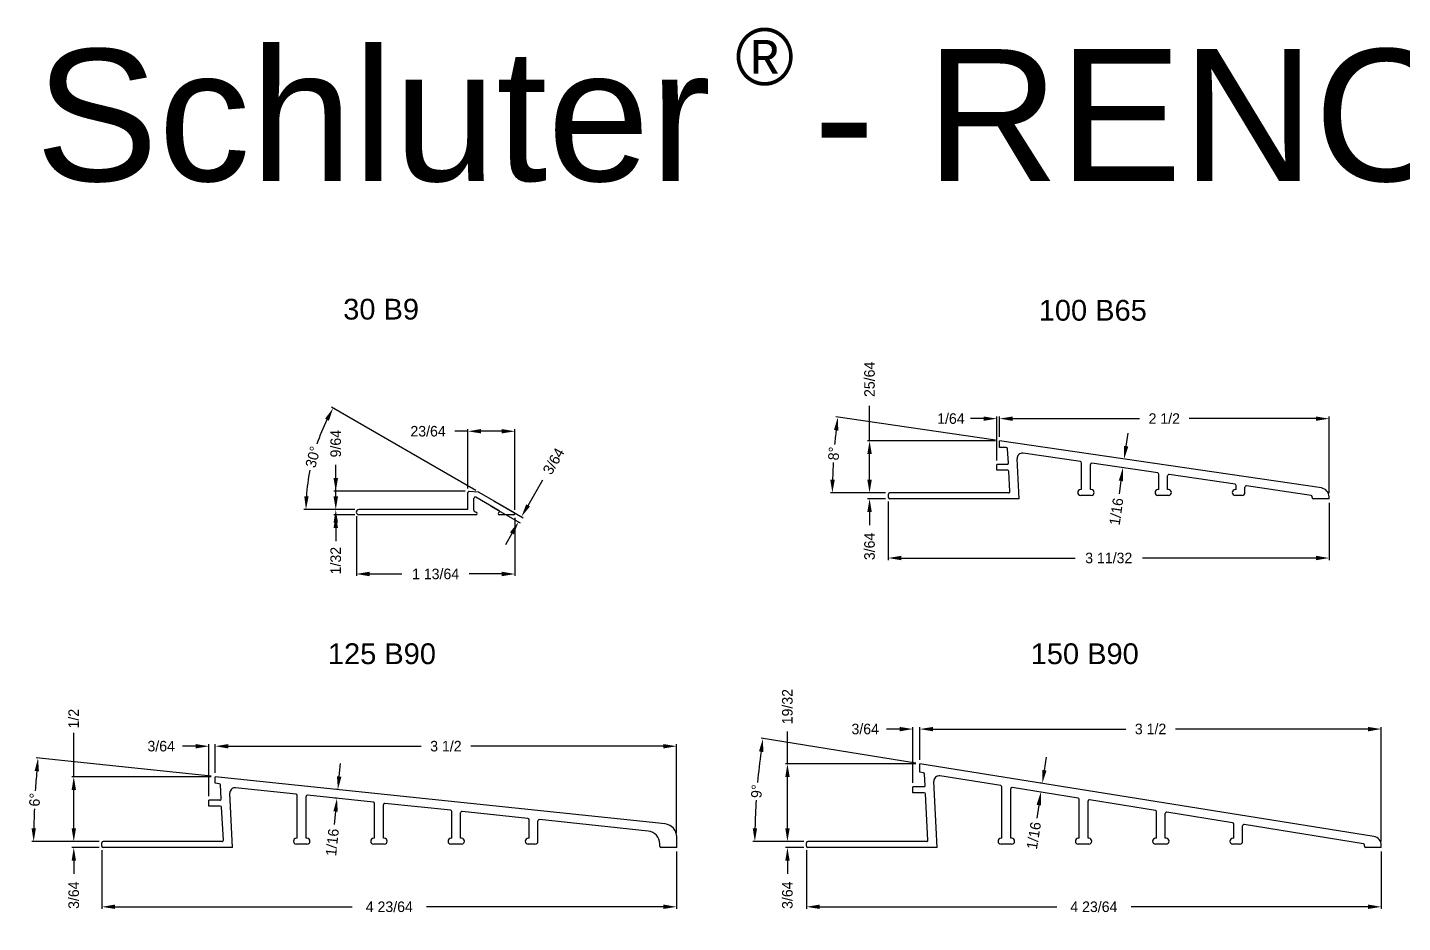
# Model space of a CAD drawing. Extents: x -1.9 to 14.2, y -4.9 to 1.9.
# Drawn here: x -1.85 to 8.57, y -4.89 to 1.89 of the extents above; entities that cross this region are included whole.
import ezdxf

# ---------------------------------------------------------------- set-up
doc = ezdxf.new("R2010")
doc.units = 0
doc.header["$MEASUREMENT"] = 0
for name, color, linetype in [('100_B65', 7, 'CONTINUOUS'), ('125_B90', 7, 'CONTINUOUS'), ('150_B90', 7, 'CONTINUOUS'), ('30_B9', 7, 'CONTINUOUS'), ('DETAILS', 7, 'CONTINUOUS'), ('TEXT', 7, 'CONTINUOUS')]:
    doc.layers.add(name, color=color, linetype=linetype)
doc.styles.add('STYLE1', font='ARIAL.TTF')
doc.dimstyles.get("Standard").update_dxf_attribs({"dimtxt": 0.18, "dimasz": 0.18, "dimexe": 0.18, "dimexo": 0.0625, "dimgap": 0.09, "dimtad": 0, "dimtih": 1, "dimtoh": 1, "dimdec": 4, "dimzin": 0, "dimdsep": 46, "dimtxsty": 'Standard', "dimcen": 0.09, "dimadec": 0, "dimazin": 0, "dimtfac": 1, "dimtdec": 4, "dimtofl": 0, "dimtmove": 0, "dimatfit": 0, "dimfxl": 0, "dimtolj": 1, "dimtzin": 0, "dimarcsym": 0})

# ---------------------------------------------------------------- blocks, each defined once
blk = doc.blocks.new('*D8')
at = {"layer": 'DETAILS', "color": 0, "linetype": 'Continuous', "lineweight": -2}
for p, q in [((-0.461, -3.785), (-1.79, -3.645)), ((-1.311, -4.28), (-1.823, -4.28))]:
    blk.add_line(p, q, dxfattribs=at)
for start, end in [(174.9457, 176.3538), (177.6462, 179.0543)]:
    blk.add_arc((4.251, -4.28), 6.059, start, end, dxfattribs=at)
at = {"layer": 'DETAILS', "color": 0, "linetype": 'Continuous'}
for points in [[(-1.801, -3.745), (-1.768, -3.748), (-1.775, -3.647)], [(-1.791, -4.18), (-1.824, -4.18), (-1.808, -4.28)]]:
    blk.add_solid(points, dxfattribs=at)
at = {"layer": 'DETAILS', "color": 7, "linetype": 'Continuous', "insert": (-1.8, -3.963), "char_height": 0.08, "attachment_point": 5, "rotation": 87}
blk.add_mtext('\\A1;6°', dxfattribs=at)
blk = doc.blocks.new('*D9')
at = {"layer": 'DETAILS', "color": 0, "linetype": 'Continuous', "lineweight": -2}
for p, q in [((-0.432, -3.758), (-0.432, -3.542)), ((3.068, -4.215), (3.068, -3.542)), ((-0.332, -3.557), (1.13, -3.557)), ((2.968, -3.557), (1.507, -3.557))]:
    blk.add_line(p, q, dxfattribs=at)
at = {"layer": 'DETAILS', "color": 0, "linetype": 'Continuous'}
for points in [[(-0.332, -3.541), (-0.332, -3.574), (-0.432, -3.557)], [(2.968, -3.541), (2.968, -3.574), (3.068, -3.557)]]:
    blk.add_solid(points, dxfattribs=at)
at = {"layer": 'DETAILS', "color": 7, "linetype": 'Continuous', "insert": (1.318, -3.557), "char_height": 0.08, "attachment_point": 5}
blk.add_mtext('\\A1;3 1/2', dxfattribs=at)
blk = doc.blocks.new('*D10')
at = {"layer": 'DETAILS', "color": 0, "linetype": 'Continuous', "lineweight": -2}
for p, q in [((-1.291, -4.345), (-1.291, -4.79)), ((3.068, -4.355), (3.068, -4.79)), ((-1.191, -4.775), (0.607, -4.775)), ((2.968, -4.775), (1.17, -4.775))]:
    blk.add_line(p, q, dxfattribs=at)
at = {"layer": 'DETAILS', "color": 0, "linetype": 'Continuous'}
for points in [[(-1.191, -4.758), (-1.191, -4.791), (-1.291, -4.775)], [(2.968, -4.758), (2.968, -4.791), (3.068, -4.775)]]:
    blk.add_solid(points, dxfattribs=at)
at = {"layer": 'DETAILS', "color": 7, "linetype": 'Continuous', "insert": (0.889, -4.775), "char_height": 0.08, "attachment_point": 5}
blk.add_mtext('\\A1;4 23/64', dxfattribs=at)
blk = doc.blocks.new('*D11')
at = {"layer": 'DETAILS', "color": 0, "linetype": 'Continuous', "lineweight": -2}
for p, q in [((-1.504, -4.18), (-1.504, -4.08)), ((-1.311, -4.28), (-1.519, -4.28)), ((-1.311, -4.325), (-1.519, -4.325)), ((-1.504, -4.425), (-1.504, -4.525))]:
    blk.add_line(p, q, dxfattribs=at)
at = {"layer": 'DETAILS', "color": 0, "linetype": 'Continuous'}
for points in [[(-1.52, -4.18), (-1.487, -4.18), (-1.504, -4.28)], [(-1.52, -4.425), (-1.487, -4.425), (-1.504, -4.325)]]:
    blk.add_solid(points, dxfattribs=at)
at = {"layer": 'DETAILS', "color": 7, "linetype": 'Continuous', "insert": (-1.504, -4.687), "char_height": 0.08, "attachment_point": 5, "rotation": 90}
blk.add_mtext('\\A1;3/64', dxfattribs=at)
blk = doc.blocks.new('*D12')
at = {"layer": 'DETAILS', "color": 0, "linetype": 'Continuous', "lineweight": -2}
for p, q in [((-1.504, -3.788), (-1.504, -3.456)), ((-0.462, -3.788), (-1.519, -3.788)), ((-1.504, -4.18), (-1.504, -3.888)), ((-1.311, -4.28), (-1.519, -4.28))]:
    blk.add_line(p, q, dxfattribs=at)
at = {"layer": 'DETAILS', "color": 0, "linetype": 'Continuous'}
for points in [[(-1.52, -3.888), (-1.487, -3.888), (-1.504, -3.788)], [(-1.52, -4.18), (-1.487, -4.18), (-1.504, -4.28)]]:
    blk.add_solid(points, dxfattribs=at)
at = {"layer": 'DETAILS', "color": 7, "linetype": 'Continuous', "insert": (-1.504, -3.348), "char_height": 0.08, "attachment_point": 5, "rotation": 90}
blk.add_mtext('\\A1;1/2', dxfattribs=at)
blk = doc.blocks.new('*D13')
at = {"layer": 'DETAILS', "color": 0, "linetype": 'Continuous', "lineweight": -2}
for p, q in [((0.509, -3.786), (0.519, -3.687)), ((0.489, -3.952), (0.477, -3.951)), ((0.496, -3.886), (0.484, -3.884)), ((0.481, -4.052), (0.471, -4.151))]:
    blk.add_line(p, q, dxfattribs=at)
at = {"layer": 'DETAILS', "color": 0, "linetype": 'Continuous'}
for points in [[(0.492, -3.785), (0.526, -3.788), (0.499, -3.886)], [(0.465, -4.05), (0.498, -4.054), (0.492, -3.952)]]:
    blk.add_solid(points, dxfattribs=at)
at = {"layer": 'DETAILS', "color": 7, "linetype": 'Continuous', "insert": (0.457, -4.286), "char_height": 0.08, "attachment_point": 5, "rotation": 84}
blk.add_mtext('\\A1;1/16', dxfattribs=at)
blk = doc.blocks.new('*D14')
at = {"layer": 'DETAILS', "color": 0, "linetype": 'Continuous', "lineweight": -2}
for p, q in [((-0.479, -3.936), (-0.479, -3.542)), ((-0.432, -3.758), (-0.432, -3.542)), ((-0.579, -3.557), (-0.679, -3.557)), ((-0.332, -3.557), (-0.232, -3.557))]:
    blk.add_line(p, q, dxfattribs=at)
at = {"layer": 'DETAILS', "color": 0, "linetype": 'Continuous'}
for points in [[(-0.579, -3.541), (-0.579, -3.574), (-0.479, -3.557)], [(-0.332, -3.541), (-0.332, -3.574), (-0.432, -3.557)]]:
    blk.add_solid(points, dxfattribs=at)
at = {"layer": 'DETAILS', "color": 7, "linetype": 'Continuous', "insert": (-0.841, -3.557), "char_height": 0.08, "attachment_point": 5}
blk.add_mtext('\\A1;3/64', dxfattribs=at)
blk = doc.blocks.new('*D15')
at = {"layer": 'DETAILS', "color": 0, "linetype": 'Continuous', "lineweight": -2}
for p, q in [((4.76, -3.427), (4.66, -3.427)), ((4.86, -3.834), (4.86, -3.412)), ((4.912, -3.66), (4.912, -3.412)), ((5.012, -3.427), (5.112, -3.427))]:
    blk.add_line(p, q, dxfattribs=at)
at = {"layer": 'DETAILS', "color": 0, "linetype": 'Continuous'}
for points in [[(4.76, -3.411), (4.76, -3.444), (4.86, -3.427)], [(5.012, -3.411), (5.012, -3.444), (4.912, -3.427)]]:
    blk.add_solid(points, dxfattribs=at)
at = {"layer": 'DETAILS', "color": 7, "linetype": 'Continuous', "insert": (4.498, -3.427), "char_height": 0.08, "attachment_point": 5}
blk.add_mtext('\\A1;3/64', dxfattribs=at)
blk = doc.blocks.new('*D16')
at = {"layer": 'DETAILS', "color": 0, "linetype": 'Continuous', "lineweight": -2}
for p, q in [((4.912, -3.66), (4.912, -3.412)), ((5.012, -3.427), (6.474, -3.427)), ((8.312, -3.427), (6.85, -3.427)), ((8.412, -4.279), (8.412, -3.412))]:
    blk.add_line(p, q, dxfattribs=at)
at = {"layer": 'DETAILS', "color": 0, "linetype": 'Continuous'}
for points in [[(5.012, -3.411), (5.012, -3.444), (4.912, -3.427)], [(8.312, -3.411), (8.312, -3.444), (8.412, -3.427)]]:
    blk.add_solid(points, dxfattribs=at)
at = {"layer": 'DETAILS', "color": 7, "linetype": 'Continuous', "insert": (6.662, -3.427), "char_height": 0.08, "attachment_point": 5}
blk.add_mtext('\\A1;3 1/2', dxfattribs=at)
blk = doc.blocks.new('*D17')
at = {"layer": 'DETAILS', "color": 0, "linetype": 'Continuous', "lineweight": -2}
for p, q in [((4.882, -3.685), (3.708, -3.497)), ((4.032, -4.28), (3.646, -4.28))]:
    blk.add_line(p, q, dxfattribs=at)
for start, end in [(172.0603, 174.7826), (176.3684, 178.8397)]:
    blk.add_arc((8.599, -4.28), 4.938, start, end, dxfattribs=at)
at = {"layer": 'DETAILS', "color": 0, "linetype": 'Continuous'}
for points in [[(3.692, -3.596), (3.725, -3.601), (3.723, -3.499)], [(3.678, -4.18), (3.645, -4.18), (3.661, -4.28)]]:
    blk.add_solid(points, dxfattribs=at)
at = {"layer": 'DETAILS', "color": 7, "linetype": 'Continuous', "insert": (3.675, -3.899), "char_height": 0.08, "attachment_point": 5, "rotation": 85.5755}
blk.add_mtext('\\A1;9°', dxfattribs=at)
blk = doc.blocks.new('*D18')
at = {"layer": 'DETAILS', "color": 0, "linetype": 'Continuous', "lineweight": -2}
for p, q in [((3.908, -3.69), (3.908, -3.445)), ((4.882, -3.69), (3.893, -3.69)), ((3.908, -4.18), (3.908, -3.79)), ((4.032, -4.28), (3.893, -4.28))]:
    blk.add_line(p, q, dxfattribs=at)
at = {"layer": 'DETAILS', "color": 0, "linetype": 'Continuous'}
for points in [[(3.892, -3.79), (3.925, -3.79), (3.908, -3.69)], [(3.892, -4.18), (3.925, -4.18), (3.908, -4.28)]]:
    blk.add_solid(points, dxfattribs=at)
at = {"layer": 'DETAILS', "color": 7, "linetype": 'Continuous', "insert": (3.908, -3.257), "char_height": 0.08, "attachment_point": 5, "rotation": 90}
blk.add_mtext('\\A1;19/32', dxfattribs=at)
blk = doc.blocks.new('*D19')
at = {"layer": 'DETAILS', "color": 0, "linetype": 'Continuous', "lineweight": -2}
for p, q in [((4.053, -4.345), (4.053, -4.79)), ((8.412, -4.355), (8.412, -4.79)), ((4.153, -4.775), (5.951, -4.775)), ((8.312, -4.775), (6.514, -4.775))]:
    blk.add_line(p, q, dxfattribs=at)
at = {"layer": 'DETAILS', "color": 0, "linetype": 'Continuous'}
for points in [[(4.153, -4.758), (4.153, -4.791), (4.053, -4.775)], [(8.312, -4.758), (8.312, -4.791), (8.412, -4.775)]]:
    blk.add_solid(points, dxfattribs=at)
at = {"layer": 'DETAILS', "color": 7, "linetype": 'Continuous', "insert": (6.232, -4.775), "char_height": 0.08, "attachment_point": 5}
blk.add_mtext('\\A1;4 23/64', dxfattribs=at)
blk = doc.blocks.new('*D20')
at = {"layer": 'DETAILS', "color": 0, "linetype": 'Continuous', "lineweight": -2}
for p, q in [((3.908, -4.18), (3.908, -4.08)), ((4.032, -4.28), (3.893, -4.28)), ((4.032, -4.325), (3.893, -4.325)), ((3.908, -4.425), (3.908, -4.525))]:
    blk.add_line(p, q, dxfattribs=at)
at = {"layer": 'DETAILS', "color": 0, "linetype": 'Continuous'}
for points in [[(3.892, -4.18), (3.925, -4.18), (3.908, -4.28)], [(3.892, -4.425), (3.925, -4.425), (3.908, -4.325)]]:
    blk.add_solid(points, dxfattribs=at)
at = {"layer": 'DETAILS', "color": 7, "linetype": 'Continuous', "insert": (3.908, -4.687), "char_height": 0.08, "attachment_point": 5, "rotation": 90}
blk.add_mtext('\\A1;3/64', dxfattribs=at)
blk = doc.blocks.new('*D0')
at = {"layer": 'DETAILS', "color": 0, "linetype": 'Continuous', "lineweight": -2}
for p, q in [((5.857, -3.74), (5.873, -3.641)), ((5.844, -3.839), (5.826, -3.836)), ((5.833, -3.905), (5.815, -3.902)), ((5.814, -4.003), (5.799, -4.102))]:
    blk.add_line(p, q, dxfattribs=at)
at = {"layer": 'DETAILS', "color": 0, "linetype": 'Continuous'}
for points in [[(5.84, -3.737), (5.873, -3.742), (5.841, -3.838)], [(5.798, -4.001), (5.831, -4.006), (5.83, -3.905)]]:
    blk.add_solid(points, dxfattribs=at)
at = {"layer": 'DETAILS', "color": 7, "linetype": 'Continuous', "insert": (5.777, -4.235), "char_height": 0.08, "attachment_point": 5, "rotation": 80.9}
blk.add_mtext('\\A1;1/16', dxfattribs=at)
blk = doc.blocks.new('*D37')
at = {"layer": 'DETAILS', "color": 0, "linetype": 'Continuous', "lineweight": -2}
for p, q in [((0.639, -1.812), (0.639, -2.266)), ((1.842, -1.824), (1.842, -2.266)), ((0.739, -2.251), (0.985, -2.251)), ((1.742, -2.251), (1.495, -2.251))]:
    blk.add_line(p, q, dxfattribs=at)
at = {"layer": 'DETAILS', "color": 0, "linetype": 'Continuous'}
for points in [[(0.739, -2.234), (0.739, -2.268), (0.639, -2.251)], [(1.742, -2.234), (1.742, -2.268), (1.842, -2.251)]]:
    blk.add_solid(points, dxfattribs=at)
at = {"layer": 'DETAILS', "color": 7, "linetype": 'Continuous', "insert": (1.24, -2.251), "char_height": 0.08, "attachment_point": 5}
blk.add_mtext('\\A1;1 13/64', dxfattribs=at)
blk = doc.blocks.new('*D38')
at = {"layer": 'DETAILS', "color": 0, "linetype": 'Continuous', "lineweight": -2}
for p, q in [((0.483, -1.524), (0.483, -1.424)), ((1.465, -1.624), (0.468, -1.624)), ((0.628, -1.763), (0.468, -1.763)), ((0.483, -1.863), (0.483, -1.963))]:
    blk.add_line(p, q, dxfattribs=at)
at = {"layer": 'DETAILS', "color": 0, "linetype": 'Continuous'}
for points in [[(0.466, -1.524), (0.5, -1.524), (0.483, -1.624)], [(0.466, -1.863), (0.5, -1.863), (0.483, -1.763)]]:
    blk.add_solid(points, dxfattribs=at)
at = {"layer": 'DETAILS', "color": 7, "linetype": 'Continuous', "insert": (0.483, -1.263), "char_height": 0.08, "attachment_point": 5, "rotation": 90}
blk.add_mtext('\\A1;9/64', dxfattribs=at)
blk = doc.blocks.new('*D39')
at = {"layer": 'DETAILS', "color": 0, "linetype": 'Continuous', "lineweight": -2}
for p, q in [((1.546, -1.618), (0.45, -0.986)), ((0.628, -1.763), (0.242, -1.763))]:
    blk.add_line(p, q, dxfattribs=at)
for start, end in [(153.7238, 161.2121), (168.7879, 176.2762)]:
    blk.add_arc((1.796, -1.763), 1.539, start, end, dxfattribs=at)
at = {"layer": 'DETAILS', "color": 0, "linetype": 'Continuous'}
for points in [[(0.402, -1.073), (0.431, -1.089), (0.463, -0.993)], [(0.277, -1.663), (0.244, -1.662), (0.257, -1.763)]]:
    blk.add_solid(points, dxfattribs=at)
at = {"layer": 'DETAILS', "color": 7, "linetype": 'Continuous', "insert": (0.31, -1.364), "char_height": 0.08, "attachment_point": 5, "rotation": 75}
blk.add_mtext('\\A1;30°', dxfattribs=at)
blk = doc.blocks.new('*D40')
at = {"layer": 'DETAILS', "color": 0, "linetype": 'Continuous', "lineweight": -2}
for p, q in [((0.483, -1.663), (0.483, -1.563)), ((0.628, -1.763), (0.468, -1.763)), ((0.628, -1.802), (0.468, -1.802)), ((0.483, -1.902), (0.483, -2.002))]:
    blk.add_line(p, q, dxfattribs=at)
at = {"layer": 'DETAILS', "color": 0, "linetype": 'Continuous'}
for points in [[(0.466, -1.663), (0.5, -1.663), (0.483, -1.763)], [(0.466, -1.902), (0.5, -1.902), (0.483, -1.802)]]:
    blk.add_solid(points, dxfattribs=at)
at = {"layer": 'DETAILS', "color": 7, "linetype": 'Continuous', "insert": (0.483, -2.15), "char_height": 0.08, "attachment_point": 5, "rotation": 90}
blk.add_mtext('\\A1;1/32', dxfattribs=at)
blk = doc.blocks.new('*D21')
at = {"layer": 'DETAILS', "color": 0, "linetype": 'Continuous', "lineweight": -2}
for p, q in [((4.531, -1.242), (4.531, -0.977)), ((5.486, -1.242), (4.516, -1.242)), ((4.531, -1.536), (4.531, -1.342)), ((4.653, -1.636), (4.516, -1.636))]:
    blk.add_line(p, q, dxfattribs=at)
at = {"layer": 'DETAILS', "color": 0, "linetype": 'Continuous'}
for points in [[(4.514, -1.342), (4.548, -1.342), (4.531, -1.242)], [(4.514, -1.536), (4.548, -1.536), (4.531, -1.636)]]:
    blk.add_solid(points, dxfattribs=at)
at = {"layer": 'DETAILS', "color": 7, "linetype": 'Continuous', "insert": (4.531, -0.775), "char_height": 0.08, "attachment_point": 5, "rotation": 90}
blk.add_mtext('\\A1;25/64', dxfattribs=at)
blk = doc.blocks.new('*D22')
at = {"layer": 'DETAILS', "color": 0, "linetype": 'Continuous', "lineweight": -2}
for p, q in [((5.396, -1.073), (5.296, -1.073)), ((5.496, -1.39), (5.496, -1.058)), ((5.516, -1.212), (5.516, -1.058)), ((5.616, -1.073), (5.716, -1.073))]:
    blk.add_line(p, q, dxfattribs=at)
at = {"layer": 'DETAILS', "color": 0, "linetype": 'Continuous'}
for points in [[(5.396, -1.057), (5.396, -1.09), (5.496, -1.073)], [(5.616, -1.057), (5.616, -1.09), (5.516, -1.073)]]:
    blk.add_solid(points, dxfattribs=at)
at = {"layer": 'DETAILS', "color": 7, "linetype": 'Continuous', "insert": (5.148, -1.073), "char_height": 0.08, "attachment_point": 5}
blk.add_mtext('\\A1;1/64', dxfattribs=at)
blk = doc.blocks.new('*D23')
at = {"layer": 'DETAILS', "color": 0, "linetype": 'Continuous', "lineweight": -2}
for p, q in [((5.486, -1.237), (4.275, -1.06)), ((4.653, -1.636), (4.234, -1.636))]:
    blk.add_line(p, q, dxfattribs=at)
for start, end in [(173.1261, 174.6992), (176.6755, 178.5539)]:
    blk.add_arc((8.211, -1.636), 3.962, start, end, dxfattribs=at)
at = {"layer": 'DETAILS', "color": 0, "linetype": 'Continuous'}
for points in [[(4.261, -1.159), (4.294, -1.164), (4.29, -1.063)], [(4.267, -1.536), (4.233, -1.536), (4.249, -1.636)]]:
    blk.add_solid(points, dxfattribs=at)
at = {"layer": 'DETAILS', "color": 7, "linetype": 'Continuous', "insert": (4.26, -1.338), "char_height": 0.08, "attachment_point": 5, "rotation": 85.6873}
blk.add_mtext('\\A1;8°', dxfattribs=at)
blk = doc.blocks.new('*D24')
at = {"layer": 'DETAILS', "color": 0, "linetype": 'Continuous', "lineweight": -2}
for p, q in [((4.673, -1.701), (4.673, -2.145)), ((8.016, -1.711), (8.016, -2.145)), ((4.773, -2.13), (6.09, -2.13)), ((7.916, -2.13), (6.6, -2.13))]:
    blk.add_line(p, q, dxfattribs=at)
at = {"layer": 'DETAILS', "color": 0, "linetype": 'Continuous'}
for points in [[(4.773, -2.113), (4.773, -2.147), (4.673, -2.13)], [(7.916, -2.113), (7.916, -2.147), (8.016, -2.13)]]:
    blk.add_solid(points, dxfattribs=at)
at = {"layer": 'DETAILS', "color": 7, "linetype": 'Continuous', "insert": (6.345, -2.13), "char_height": 0.08, "attachment_point": 5}
blk.add_mtext('\\A1;3 11/32', dxfattribs=at)
blk = doc.blocks.new('*D25')
at = {"layer": 'DETAILS', "color": 0, "linetype": 'Continuous', "lineweight": -2}
for p, q in [((1.941, -1.731), (2.054, -1.536)), ((1.659, -1.736), (1.882, -1.864)), ((1.682, -1.697), (1.904, -1.825)), ((1.819, -1.943), (1.769, -2.03))]:
    blk.add_line(p, q, dxfattribs=at)
at = {"layer": 'DETAILS', "color": 0, "linetype": 'Continuous'}
for points in [[(1.927, -1.723), (1.956, -1.739), (1.891, -1.817)], [(1.804, -1.935), (1.833, -1.951), (1.869, -1.856)]]:
    blk.add_solid(points, dxfattribs=at)
at = {"layer": 'DETAILS', "color": 7, "linetype": 'Continuous', "insert": (2.135, -1.396), "char_height": 0.08, "attachment_point": 5, "rotation": 60}
blk.add_mtext('\\A1;3/64', dxfattribs=at)
blk = doc.blocks.new('*D26')
at = {"layer": 'DETAILS', "color": 0, "linetype": 'Continuous', "lineweight": -2}
for p, q in [((1.485, -1.169), (1.385, -1.169)), ((1.485, -1.604), (1.485, -1.154)), ((1.742, -1.169), (1.585, -1.169)), ((1.842, -1.764), (1.842, -1.154))]:
    blk.add_line(p, q, dxfattribs=at)
at = {"layer": 'DETAILS', "color": 0, "linetype": 'Continuous'}
for points in [[(1.585, -1.152), (1.585, -1.185), (1.485, -1.169)], [(1.742, -1.152), (1.742, -1.185), (1.842, -1.169)]]:
    blk.add_solid(points, dxfattribs=at)
at = {"layer": 'DETAILS', "color": 7, "linetype": 'Continuous', "insert": (1.183, -1.169), "char_height": 0.08, "attachment_point": 5}
blk.add_mtext('\\A1;23/64', dxfattribs=at)
blk = doc.blocks.new('*D27')
at = {"layer": 'DETAILS', "color": 0, "linetype": 'Continuous', "lineweight": -2}
for p, q in [((4.531, -1.536), (4.531, -1.436)), ((4.653, -1.636), (4.516, -1.636)), ((4.653, -1.681), (4.516, -1.681)), ((4.531, -1.781), (4.531, -1.881))]:
    blk.add_line(p, q, dxfattribs=at)
at = {"layer": 'DETAILS', "color": 0, "linetype": 'Continuous'}
for points in [[(4.514, -1.536), (4.548, -1.536), (4.531, -1.636)], [(4.514, -1.781), (4.548, -1.781), (4.531, -1.681)]]:
    blk.add_solid(points, dxfattribs=at)
at = {"layer": 'DETAILS', "color": 7, "linetype": 'Continuous', "insert": (4.531, -2.042), "char_height": 0.08, "attachment_point": 5, "rotation": 90}
blk.add_mtext('\\A1;3/64', dxfattribs=at)
blk = doc.blocks.new('*D28')
at = {"layer": 'DETAILS', "color": 0, "linetype": 'Continuous', "lineweight": -2}
for p, q in [((5.516, -1.212), (5.516, -1.058)), ((5.616, -1.073), (6.578, -1.073)), ((7.916, -1.073), (6.954, -1.073)), ((8.016, -1.637), (8.016, -1.058))]:
    blk.add_line(p, q, dxfattribs=at)
at = {"layer": 'DETAILS', "color": 0, "linetype": 'Continuous'}
for points in [[(5.616, -1.057), (5.616, -1.09), (5.516, -1.073)], [(7.916, -1.057), (7.916, -1.09), (8.016, -1.073)]]:
    blk.add_solid(points, dxfattribs=at)
at = {"layer": 'DETAILS', "color": 7, "linetype": 'Continuous', "insert": (6.766, -1.073), "char_height": 0.08, "attachment_point": 5}
blk.add_mtext('\\A1;2 1/2', dxfattribs=at)
blk = doc.blocks.new('*D29')
at = {"layer": 'DETAILS', "color": 0, "linetype": 'Continuous', "lineweight": -2}
for p, q in [((6.476, -1.281), (6.491, -1.182)), ((6.437, -1.444), (6.437, -1.444)), ((6.447, -1.378), (6.447, -1.378)), ((6.437, -1.545), (6.423, -1.644))]:
    blk.add_line(p, q, dxfattribs=at)
at = {"layer": 'DETAILS', "color": 0, "linetype": 'Continuous'}
for points in [[(6.46, -1.279), (6.493, -1.284), (6.462, -1.38)], [(6.421, -1.543), (6.454, -1.548), (6.452, -1.446)]]:
    blk.add_solid(points, dxfattribs=at)
at = {"layer": 'DETAILS', "color": 7, "linetype": 'Continuous', "insert": (6.403, -1.778), "char_height": 0.08, "attachment_point": 5, "rotation": 81.68}
blk.add_mtext('\\A1;1/16', dxfattribs=at)

msp = doc.modelspace()

# ---------------------------------------------------------------- linework, layer by layer
at = {"layer": '100_B65', "color": 7, "linetype": 'Continuous'}
for p, q in [((7.9570653, -1.5987356), (5.5159933, -1.2417515)), ((5.5159933, -1.2917515), (5.5159933, -1.2417515)), ((5.5680651, -1.2917515), (5.5159933, -1.2917515)), ((5.5835888, -1.4097403), (5.5778941, -1.3010789)), ((6.1303112, -1.3992308), (5.6952246, -1.3356034)), ((5.5737598, -1.4200979), (5.4959146, -1.4200979)), ((5.4959146, -1.4649798), (5.4959146, -1.4200979)), ((5.6652059, -1.6807278), (5.6493113, -1.3774399)), ((6.1387295, -1.6106491), (6.1387295, -1.4089697)), ((6.2056587, -1.6106491), (6.2056587, -1.4216363)), ((6.7163349, -1.4849313), (6.2169254, -1.4118973)), ((5.5771436, -1.4649798), (5.4959146, -1.4649798)), ((5.5948957, -1.6254883), (5.5869726, -1.4743072)), ((6.7247531, -1.6106491), (6.7247531, -1.4946703)), ((6.7916823, -1.6106491), (6.7916823, -1.5073368)), ((7.3023585, -1.5706319), (6.802949, -1.4975979)), ((4.6734736, -1.6708853), (4.6734736, -1.6456885)), ((5.5850667, -1.635846), (4.6833161, -1.635846)), ((6.1387295, -1.6106491), (6.132135, -1.6106491)), ((6.2122531, -1.655531), (6.132135, -1.655531)), ((6.2122531, -1.6106491), (6.2056587, -1.6106491)), ((6.7247531, -1.6106491), (6.7181587, -1.6106491)), ((6.7982768, -1.655531), (6.7181587, -1.655531)), ((6.7982768, -1.6106491), (6.7916823, -1.6106491)), ((7.3107768, -1.6106491), (7.3041823, -1.6106491)), ((7.355265, -1.655531), (7.3041823, -1.655531)), ((7.3107768, -1.6106491), (7.3107768, -1.5803708)), ((7.3777059, -1.6330901), (7.3777059, -1.5930373)), ((7.8795238, -1.6550369), (7.3889726, -1.5832984)), ((7.8879421, -1.6708853), (7.8879421, -1.6647759)), ((8.0159933, -1.6807278), (8.0159933, -1.6669081)), ((5.6652059, -1.6807278), (4.6833161, -1.6807278)), ((8.0159933, -1.6807278), (7.8977846, -1.6807278))]:
    msp.add_line(p, q, dxfattribs=at)
for centre, radius, start, end in [((5.5680651, -1.301594), 0.0098425, 3, 90), ((5.6894137, -1.3753382), 0.0401575, 81.68, 183), ((5.5737598, -1.4102554), 0.0098425, 270, 3), ((6.128887, -1.4089697), 0.0098425, 0, 81.68), ((6.2155012, -1.4216363), 0.0098425, 81.68, 180), ((5.5771436, -1.4748223), 0.0098425, 3, 90), ((6.7149106, -1.4946703), 0.0098425, 0, 81.68), ((6.8015248, -1.5073368), 0.0098425, 81.68, 180), ((4.6833161, -1.6456885), 0.0098425, 90, 180), ((5.5850667, -1.6260034), 0.0098425, 270, 3), ((6.132135, -1.6330901), 0.0224409, 90, 270), ((6.2122531, -1.6330901), 0.0224409, 270, 90), ((6.7181587, -1.6330901), 0.0224409, 90, 270), ((6.7982768, -1.6330901), 0.0224409, 270, 90), ((7.3041823, -1.6330901), 0.0224409, 90, 270), ((7.3009342, -1.5803708), 0.0098425, 0, 81.68), ((7.355265, -1.6330901), 0.0224409, 270, 0), ((7.3875484, -1.5930373), 0.0098425, 81.68, 180), ((7.8780996, -1.6647759), 0.0098425, 0, 81.68), ((7.9470957, -1.6669081), 0.0688976, 0, 81.68), ((4.6833161, -1.6708853), 0.0098425, 180, 270), ((7.8977846, -1.6708853), 0.0098425, 180, 270)]:
    msp.add_arc(centre, radius, start, end, dxfattribs=at)
at = {"layer": '125_B90', "color": 7, "linetype": 'Continuous'}
for p, q in [((2.9802032, -4.1467209), (-0.4316599, -3.7881197)), ((-0.4316599, -3.8383951), (-0.4316599, -3.7881197)), ((-0.4004425, -3.8416762), (-0.4316599, -3.8383951)), ((-0.3861517, -3.9557148), (-0.3916422, -3.8509497)), ((-0.2993764, -4.3251276), (-0.3209358, -3.9137504)), ((0.1822626, -3.9199433), (-0.2766357, -3.8717112)), ((0.1910763, -4.2550488), (0.1910763, -3.9297319)), ((0.2580055, -4.2550488), (0.2580055, -3.9388355)), ((0.7682863, -3.9815369), (0.2688768, -3.9290469)), ((-0.3959808, -3.9660724), (-0.478904, -3.9660724)), ((-0.478904, -4.0109543), (-0.478904, -3.9660724)), ((-0.392597, -4.0109543), (-0.478904, -4.0109543)), ((-0.3696866, -4.269888), (-0.3827679, -4.0202817)), ((0.7771, -4.2550488), (0.7771, -3.9913255)), ((0.8440291, -4.2550488), (0.8440291, -4.000429)), ((1.3543099, -4.0431305), (0.8549004, -3.9906404)), ((1.3631236, -4.2550488), (1.3631236, -4.0529191)), ((1.4300527, -4.2550488), (1.4300527, -4.0620226)), ((1.9403335, -4.104724), (1.4409241, -4.052234)), ((1.9491472, -4.2550488), (1.9491472, -4.1145126)), ((2.0160763, -4.2774898), (2.0160763, -4.1236162)), ((2.852152, -4.20056), (2.0269477, -4.1138276)), ((0.1910763, -4.2550488), (0.1844819, -4.2550488)), ((0.2646, -4.2550488), (0.2580055, -4.2550488)), ((0.7771, -4.2550488), (0.7705055, -4.2550488)), ((0.8506236, -4.2550488), (0.8440291, -4.2550488)), ((1.3631236, -4.2550488), (1.3565291, -4.2550488)), ((1.4366472, -4.2550488), (1.4300527, -4.2550488)), ((1.9491472, -4.2550488), (1.9425527, -4.2550488)), ((3.0683401, -4.3251276), (3.0683401, -4.244607)), ((-1.2911087, -4.315285), (-1.2911087, -4.2900882)), ((-0.3795156, -4.2802457), (-1.2812662, -4.2802457)), ((-0.2993764, -4.3251276), (-1.2812662, -4.3251276)), ((0.2646, -4.2999307), (0.1844819, -4.2999307)), ((0.8506236, -4.2999307), (0.7705055, -4.2999307)), ((1.4366472, -4.2999307), (1.3565291, -4.2999307)), ((1.9936354, -4.2999307), (1.9425527, -4.2999307)), ((2.9402889, -4.315285), (2.9402889, -4.298446)), ((3.0683401, -4.3251276), (2.9501315, -4.3251276))]:
    msp.add_line(p, q, dxfattribs=at)
for centre, radius, start, end in [((-0.4014713, -3.8514648), 0.0098425, 3, 84), ((-0.3959808, -3.9562299), 0.0098425, 270, 3), ((-0.2808333, -3.9116487), 0.0401575, 84, 183), ((0.1812338, -3.9297319), 0.0098425, 0, 84), ((0.267848, -3.9388355), 0.0098425, 84, 180), ((-0.392597, -4.0207968), 0.0098425, 3, 90), ((0.7672574, -3.9913255), 0.0098425, 0, 84), ((0.8538716, -4.000429), 0.0098425, 84, 180), ((1.3532811, -4.0529191), 0.0098425, 0, 84), ((1.4398952, -4.0620226), 0.0098425, 84, 180), ((1.9393047, -4.1145126), 0.0098425, 0, 84), ((2.0259189, -4.1236162), 0.0098425, 84, 180), ((2.9699149, -4.244607), 0.0984252, 0, 84), ((-0.3795156, -4.2704031), 0.0098425, 270, 3), ((0.1844819, -4.2774898), 0.0224409, 90, 270), ((0.2646, -4.2774898), 0.0224409, 270, 90), ((0.7705055, -4.2774898), 0.0224409, 90, 270), ((0.8506236, -4.2774898), 0.0224409, 270, 90), ((1.3565291, -4.2774898), 0.0224409, 90, 270), ((1.4366472, -4.2774898), 0.0224409, 270, 90), ((1.9425527, -4.2774898), 0.0224409, 90, 270), ((2.8418637, -4.298446), 0.0984252, 0, 84), ((-1.2812662, -4.2900882), 0.0098425, 90, 180), ((-1.2812662, -4.315285), 0.0098425, 180, 270), ((1.9936354, -4.2774898), 0.0224409, 270, 0), ((2.9501315, -4.315285), 0.0098425, 180, 270)]:
    msp.add_arc(centre, radius, start, end, dxfattribs=at)
at = {"layer": '150_B90', "color": 7, "linetype": 'Continuous'}
for p, q in [((8.35404, -4.2410134), (4.9120409, -3.6896945)), ((4.9120409, -3.7543237), (4.9120409, -3.6896945)), ((4.9394345, -3.7587115), (4.9120409, -3.7543237)), ((4.9522257, -3.85414), (4.9477069, -3.767915)), ((5.0443244, -4.3251276), (5.018043, -3.8236499)), ((5.5264913, -3.8558957), (5.0644967, -3.7818962)), ((4.8596787, -3.9093795), (4.8596787, -3.8644976)), ((4.9423967, -3.8644976), (4.8596787, -3.8644976)), ((4.9457805, -3.9093795), (4.8596787, -3.9093795)), ((4.9740142, -4.269888), (4.9556095, -3.9187069)), ((5.5347771, -4.2550488), (5.5347771, -3.8656144)), ((5.6017063, -4.2550488), (5.6017063, -3.8794877)), ((6.1125149, -3.9497615), (5.6131055, -3.8697691)), ((6.1208008, -4.2550488), (6.1208008, -3.9594802)), ((6.1877299, -4.2550488), (6.1877299, -3.9733535)), ((6.6985385, -4.0436273), (6.1991291, -3.9636349)), ((6.7068244, -4.2550488), (6.7068244, -4.0533459)), ((7.2845622, -4.1374931), (6.7851527, -4.0575006)), ((6.7737535, -4.2550488), (6.7737535, -4.0672193)), ((7.292848, -4.2550488), (7.292848, -4.1472117)), ((7.3597771, -4.2774898), (7.3597771, -4.1610851)), ((8.2757039, -4.2962483), (7.3711763, -4.1513664)), ((5.5347771, -4.2550488), (5.5281826, -4.2550488)), ((5.6083008, -4.2550488), (5.6017063, -4.2550488)), ((6.1208008, -4.2550488), (6.1142063, -4.2550488)), ((6.1943244, -4.2550488), (6.1877299, -4.2550488)), ((6.7068244, -4.2550488), (6.7002299, -4.2550488)), ((6.780348, -4.2550488), (6.7737535, -4.2550488)), ((7.292848, -4.2550488), (7.2862535, -4.2550488)), ((4.0525921, -4.315285), (4.0525921, -4.2900882)), ((4.9641851, -4.2802457), (4.0624346, -4.2802457)), ((5.0443244, -4.3251276), (4.0624346, -4.3251276)), ((5.6083008, -4.2999307), (5.5281826, -4.2999307)), ((6.1943244, -4.2999307), (6.1142063, -4.2999307)), ((6.780348, -4.2999307), (6.7002299, -4.2999307)), ((7.3373362, -4.2999307), (7.2862535, -4.2999307)), ((8.2839897, -4.315285), (8.2839897, -4.3059669)), ((8.4120409, -4.3251276), (8.2938322, -4.3251276)), ((8.4120409, -4.3251276), (8.4120409, -4.3090439))]:
    msp.add_line(p, q, dxfattribs=at)
for centre, radius, start, end in [((4.9378778, -3.7684301), 0.0098425, 3, 80.9), ((4.9423967, -3.8546551), 0.0098425, 270, 3), ((5.0581455, -3.8215483), 0.0401575, 80.9, 183), ((5.5249346, -3.8656144), 0.0098425, 0, 80.9), ((4.9457805, -3.919222), 0.0098425, 3, 90), ((5.6115488, -3.8794877), 0.0098425, 80.9, 180), ((6.1109582, -3.9594802), 0.0098425, 0, 80.9), ((6.1975724, -3.9733535), 0.0098425, 80.9, 180), ((6.6969819, -4.0533459), 0.0098425, 0, 80.9), ((6.783596, -4.0672193), 0.0098425, 80.9, 180), ((7.2830055, -4.1472117), 0.0098425, 0, 80.9), ((7.3696197, -4.1610851), 0.0098425, 80.9, 180), ((4.9641851, -4.2704031), 0.0098425, 270, 3), ((5.5281826, -4.2774898), 0.0224409, 90, 270), ((5.6083008, -4.2774898), 0.0224409, 270, 90), ((6.1142063, -4.2774898), 0.0224409, 90, 270), ((6.1943244, -4.2774898), 0.0224409, 270, 90), ((6.7002299, -4.2774898), 0.0224409, 90, 270), ((6.780348, -4.2774898), 0.0224409, 270, 90), ((7.2862535, -4.2774898), 0.0224409, 90, 270), ((8.3431433, -4.3090439), 0.0688976, 0, 80.9), ((4.0624346, -4.2900882), 0.0098425, 90, 180), ((4.0624346, -4.315285), 0.0098425, 180, 270), ((7.3373362, -4.2774898), 0.0224409, 270, 0), ((8.2741472, -4.3059669), 0.0098425, 0, 80.9), ((8.2938322, -4.315285), 0.0098425, 180, 270)]:
    msp.add_arc(centre, radius, start, end, dxfattribs=at)
at = {"layer": '30_B9', "color": 7, "linetype": 'Continuous'}
for p, q in [((1.4850273, -1.7626383), (1.4850273, -1.6342919)), ((1.5633972, -1.6304071), (1.4957276, -1.6244868)), ((1.8381769, -1.7869216), (1.5715241, -1.6329695)), ((1.4850273, -1.7626383), (0.6580588, -1.7626383)), ((1.5299092, -1.766969), (1.5299092, -1.677816)), ((1.7221169, -1.7717394), (1.544673, -1.6692921)), ((1.5454679, -1.8016147), (0.6580588, -1.8016147)), ((1.5448698, -1.7819297), (1.5454679, -1.7819297)), ((1.8342399, -1.8016147), (1.7242081, -1.8016147))]:
    msp.add_line(p, q, dxfattribs=at)
for centre, radius, start, end in [((1.4948698, -1.6342919), 0.0098425, 85, 180), ((1.5397517, -1.677816), 0.0098425, 60, 180), ((1.5616816, -1.6500172), 0.019685, 60, 85), ((0.6580588, -1.7821265), 0.0194882, 90, 270), ((1.5448698, -1.766969), 0.0149606, 180, 270), ((1.7191641, -1.7768538), 0.0059055, 288.6805735, 60), ((1.5454679, -1.7917722), 0.0098425, 270, 90), ((1.7242081, -1.7917722), 0.0098425, 108.6805735, 270), ((1.8342399, -1.7937407), 0.007874, 270, 60)]:
    msp.add_arc(centre, radius, start, end, dxfattribs=at)

# ---------------------------------------------------------------- texts
at = {"layer": 'DETAILS', "color": 7, "linetype": 'Continuous', "style": 'STYLE1'}
for s, p in [('30 B9', (0.5393639, -0.3217222)), ('100 B65', (5.8138536, -0.3302141)), ('125 B90', (0.4233056, -2.934509)), ('150 B90', (5.7528691, -2.934509))]:
    msp.add_text(s, height=0.15748031, dxfattribs=at).set_placement(p)
at = {"layer": 'TEXT', "color": 7, "linetype": 'Continuous', "style": 'STYLE1'}
for s, height, p in [('®', 0.4308799, (3.513652, 1.4556448)), ('Schluter  - RENO - RAMP', 1, (-1.7950189, 0.7287992))]:
    msp.add_text(s, height=height, dxfattribs=at).set_placement(p)

# ---------------------------------------------------------------- dimensions: what is measured, and where the dimension line sits
at = {"layer": 'DETAILS', "color": 7, "linetype": 'Continuous'}
for base, p1, p2, angle, override, picture, middle, dimtype in [((4.5310367, -1.24175147), (4.68331614, -1.63584596), (5.5159933, -1.24175147), 90, {"dimtxt": 0.08, "dimasz": 0.1, "dimexe": 0.015, "dimexo": 0.03, "dimgap": 0.015, "dimtih": 0, "dimtoh": 0, "dimdec": 6, "dimlunit": 5, "dimcen": 0.005, "dimclrt": 7, "dimatfit": 3, "dimfrac": 2}, '*D21', (4.5310367, -0.77511551), 160), ((1.8686409, -1.8563351), (1.6558359, -1.6816469), (1.6333949, -1.7205158), 240, {"dimtxt": 0.08, "dimasz": 0.1, "dimexe": 0.015, "dimexo": 0.03, "dimgap": 0.015, "dimtih": 0, "dimtoh": 0, "dimdec": 6, "dimlunit": 5, "dimcen": 0.005, "dimclrt": 7, "dimatfit": 3, "dimfrac": 2}, '*D25', (2.1346509, -1.3955923), 161), ((4.5310367, -1.635846), (4.6833161, -1.6807278), (4.6833161, -1.635846), 90, {"dimtxt": 0.08, "dimasz": 0.1, "dimexe": 0.015, "dimexo": 0.03, "dimgap": 0.015, "dimtih": 0, "dimtoh": 0, "dimdec": 6, "dimlunit": 5, "dimcen": 0.005, "dimclrt": 7, "dimatfit": 3, "dimfrac": 2}, '*D27', (4.5310367, -2.0423945), 160), ((0.4830849, -1.7626383), (0.6580588, -1.8016147), (0.6580588, -1.7626383), 90, {"dimtxt": 0.08, "dimasz": 0.1, "dimexe": 0.015, "dimexo": 0.03, "dimgap": 0.015, "dimtih": 0, "dimtoh": 0, "dimdec": 6, "dimlunit": 5, "dimcen": 0.005, "dimclrt": 7, "dimatfit": 3, "dimfrac": 2}, '*D40', (0.4830849, -2.149948), 160), ((3.9084633, -3.6896945), (4.0624346, -4.2802457), (4.9120409, -3.6896945), 90, {"dimtxt": 0.08, "dimasz": 0.1, "dimexe": 0.015, "dimexo": 0.03, "dimgap": 0.015, "dimtih": 0, "dimtoh": 0, "dimdec": 6, "dimlunit": 5, "dimcen": 0.005, "dimclrt": 7, "dimatfit": 3, "dimfrac": 2}, '*D18', (3.9084633, -3.2570228), 160), ((-1.5035386, -3.7881197), (-1.2812662, -4.2802457), (-0.4316599, -3.7881197), 90, {"dimtxt": 0.08, "dimasz": 0.1, "dimexe": 0.015, "dimexo": 0.03, "dimgap": 0.015, "dimtih": 0, "dimtoh": 0, "dimdec": 5, "dimlunit": 5, "dimcen": 0.005, "dimclrt": 7, "dimtdec": 0, "dimatfit": 3, "dimfrac": 2}, '*D12', (-1.5035386, -3.3478243), 160), ((-1.5035386, -4.2802457), (-1.2812662, -4.3251276), (-1.2812662, -4.2802457), 90, {"dimtxt": 0.08, "dimasz": 0.1, "dimexe": 0.015, "dimexo": 0.03, "dimgap": 0.015, "dimtih": 0, "dimtoh": 0, "dimdec": 6, "dimlunit": 5, "dimcen": 0.005, "dimclrt": 7, "dimatfit": 3, "dimfrac": 2}, '*D11', (-1.5035386, -4.6867942), 160), ((3.9084633, -4.2802457), (4.0624346, -4.3251276), (4.0624346, -4.2802457), 90, {"dimtxt": 0.08, "dimasz": 0.1, "dimexe": 0.015, "dimexo": 0.03, "dimgap": 0.015, "dimtih": 0, "dimtoh": 0, "dimdec": 6, "dimlunit": 5, "dimcen": 0.005, "dimclrt": 7, "dimatfit": 3, "dimfrac": 2}, '*D20', (3.9084633, -4.6867942), 160)]:
    dim = msp.add_linear_dim(base=base, p1=p1, p2=p2, angle=angle, dimstyle='Standard', override=override, dxfattribs=at)
    dim.commit()
    dim.dimension.update_dxf_attribs({"geometry": picture, "text_midpoint": middle, "dimtype": dimtype})
for base, line1, line2, text, picture, middle in [((0.3499983, -1.2362941), ((1.8381769, -1.7869216), (1.5715241, -1.6329695)), ((1.4850273, -1.7626383), (0.6580588, -1.7626383)), '30°', '*D39', (0.3096273, -1.3643346)), ((-1.7933164, -3.8576134), ((2.9802032, -4.1467209), (-0.4316599, -3.7881197)), ((-0.3795156, -4.2802457), (-1.2812662, -4.2802457)), '6°', '*D8', (-1.7997718, -3.9631588))]:
    dim = msp.add_angular_dim_2l(base=base, line1=line1, line2=line2, text=text, dimstyle='Standard', override={"dimtxt": 0.08, "dimasz": 0.1, "dimexe": 0.015, "dimexo": 0.03, "dimgap": 0.015, "dimtih": 0, "dimtoh": 0, "dimdec": 6, "dimcen": 0.005, "dimclrt": 7, "dimadec": 6, "dimatfit": 3}, dxfattribs=at)
    dim.commit()
    dim.dimension.update_dxf_attribs({"geometry": picture, "text_midpoint": middle})
for base, p1, p2, picture, middle in [((5.4959146, -1.073379), (5.5159933, -1.2417515), (5.4959146, -1.4200979), '*D22', (5.1475812, -1.073379)), ((1.4850273, -1.1685886), (1.8421139, -1.7937407), (1.4850273, -1.6342919), '*D26', (1.1833606, -1.1685886)), ((8.0159933, -2.1301357), (4.6734736, -1.6708853), (8.0159933, -1.6807278), '*D24', (6.3447335, -2.1301357)), ((1.8421139, -2.2510226), (0.6385706, -1.7821265), (1.8421139, -1.7937407), '*D37', (1.2403422, -2.2510226)), ((-0.4316599, -3.5574837), (3.0683401, -4.244607), (-0.4316599, -3.7881197), '*D9', (1.3183401, -3.5574837)), ((4.8596787, -3.4271827), (4.9120409, -3.6896945), (4.8596787, -3.8644976), '*D15', (4.498012, -3.4271827)), ((-0.478904, -3.5574837), (-0.4316599, -3.7881197), (-0.478904, -3.9660724), '*D14', (-0.8405706, -3.5574837)), ((3.0683401, -4.7745354), (-1.2911087, -4.315285), (3.0683401, -4.3251276), '*D10', (0.8886157, -4.7745354)), ((8.4120409, -4.7745354), (4.0525921, -4.315285), (8.4120409, -4.3251276), '*D19', (6.2323165, -4.7745354))]:
    dim = msp.add_linear_dim(base=base, p1=p1, p2=p2, dimstyle='Standard', override={"dimtxt": 0.08, "dimasz": 0.1, "dimexe": 0.015, "dimexo": 0.03, "dimgap": 0.015, "dimtih": 0, "dimtoh": 0, "dimdec": 6, "dimlunit": 5, "dimcen": 0.005, "dimclrt": 7, "dimatfit": 3, "dimfrac": 2}, dxfattribs=at)
    dim.commit()
    dim.dimension.update_dxf_attribs({"geometry": picture, "text_midpoint": middle})
for base, p1, p2, picture, middle in [((5.5159933, -1.073379), (8.0159933, -1.6669081), (5.5159933, -1.2417515), '*D28', (6.7659933, -1.073379)), ((4.9120409, -3.4271827), (8.4120409, -4.3090439), (4.9120409, -3.6896945), '*D16', (6.6620409, -3.4271827))]:
    dim = msp.add_linear_dim(base=base, p1=p1, p2=p2, dimstyle='Standard', override={"dimtxt": 0.08, "dimasz": 0.1, "dimexe": 0.015, "dimexo": 0.03, "dimgap": 0.015, "dimtih": 0, "dimtoh": 0, "dimdec": 6, "dimlunit": 5, "dimcen": 0.005, "dimclrt": 7, "dimatfit": 3, "dimfrac": 2}, dxfattribs=at)
    dim.commit()
    dim.dimension.update_dxf_attribs({"geometry": picture, "text_midpoint": middle, "dimtype": 160})
for base, line1, line2, text, picture, middle in [((4.2532609, -1.444135), ((7.9570653, -1.5987356), (5.5159933, -1.2417515)), ((5.5850667, -1.635846), (4.6833161, -1.635846)), '8°', '*D23', (4.259839, -1.3378921)), ((3.6883638, -3.758342), ((8.35404, -4.2410134), (4.9120409, -3.6896945)), ((4.9641851, -4.2802457), (4.0624346, -4.2802457)), '9°', '*D17', (3.6754242, -3.8992812))]:
    dim = msp.add_angular_dim_2l(base=base, line1=line1, line2=line2, text=text, dimstyle='Standard', override={"dimtxt": 0.08, "dimasz": 0.1, "dimexe": 0.015, "dimexo": 0.03, "dimgap": 0.015, "dimtih": 0, "dimtoh": 0, "dimdec": 6, "dimcen": 0.005, "dimclrt": 7, "dimadec": 6, "dimatfit": 3}, dxfattribs=at)
    dim.commit()
    dim.dimension.update_dxf_attribs({"geometry": picture, "text_midpoint": middle, "dimtype": 162})
dim = msp.add_linear_dim(base=(0.4830849, -1.6244493), p1=(0.6580588, -1.7626383), p2=(1.4948698, -1.6244493), angle=90, dimstyle='Standard', override={"dimtxt": 0.08, "dimasz": 0.1, "dimexe": 0.015, "dimexo": 0.03, "dimgap": 0.015, "dimtih": 0, "dimtoh": 0, "dimdec": 6, "dimlunit": 5, "dimcen": 0.005, "dimclrt": 7, "dimatfit": 3, "dimfrac": 2}, dxfattribs=at)
dim.commit()
dim.dimension.update_dxf_attribs({"geometry": '*D38', "text_midpoint": (0.4830849, -1.2627827)})
for p1, p2, distance, picture, middle in [((6.4763149, -1.3821896), (6.4666301, -1.4484143), -0.014867, '*D29', (6.4034445, -1.7777373)), ((5.8733956, -3.8436786), (5.8628102, -3.9097653), -0.0329319, '*D0', (5.7773099, -4.2353405)), ((0.5255775, -3.8887294), (0.5185815, -3.9552919), -0.0271825, '*D13', (0.4565309, -4.2856154))]:
    dim = msp.add_aligned_dim(p1=p1, p2=p2, distance=distance, dimstyle='Standard', override={"dimtxt": 0.08, "dimasz": 0.1, "dimexe": 0.015, "dimexo": 0.03, "dimgap": 0.015, "dimtih": 0, "dimtoh": 0, "dimdec": 6, "dimlunit": 5, "dimcen": 0.005, "dimclrt": 7, "dimatfit": 3, "dimfrac": 2}, dxfattribs=at)
    dim.commit()
    dim.dimension.update_dxf_attribs({"geometry": picture, "text_midpoint": middle})

doc.saveas('drawing.dxf')
